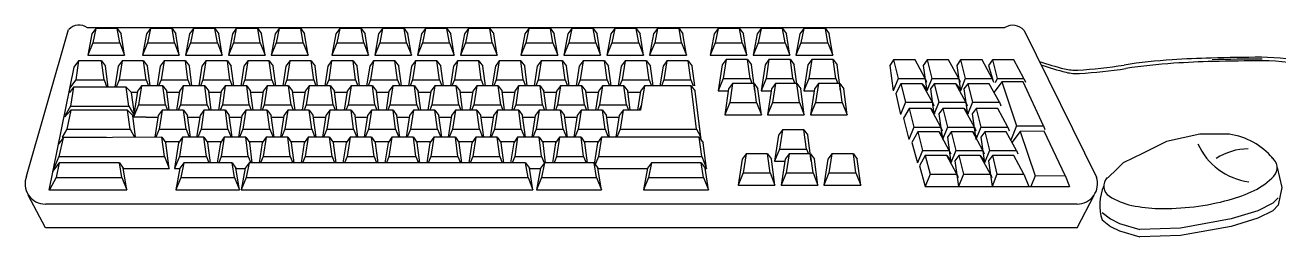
# Model space of a CAD drawing. Header units: millimetres. Extents: x 89450 to 753248, y -530175 to 1209785.
# Drawn here: x 144375 to 145727, y -92433 to -92204 of the extents above; entities that cross this region are included whole.
import ezdxf

# ---------------------------------------------------------------- set-up
doc = ezdxf.new("R2010")
doc.units = ezdxf.units.MM
doc.header["$LTSCALE"] = 150

msp = doc.modelspace()

# ---------------------------------------------------------------- linework, layer by layer
at = {"color": 0}
for p, q in [((144376.7, -92366.9), (144422, -92208.6)), ((144442.3, -92206.7), (145431.8, -92206.7)), ((144447, -92213.4), (144442.7, -92236.3)), ((144451.2, -92207.6), (144447, -92213.4)), ((144451.2, -92207.6), (144448, -92223)), ((144474.4, -92207.6), (144451.2, -92207.6)), ((144474.4, -92207.6), (144478.6, -92213.4)), ((144477.1, -92223), (144474.4, -92207.6)), ((144482.3, -92236.3), (144478.6, -92213.4)), ((144506.1, -92213.4), (144501.8, -92236.3)), ((144510.3, -92207.6), (144506.1, -92213.4)), ((144510.3, -92207.6), (144507.2, -92223)), ((144533.5, -92207.6), (144510.3, -92207.6)), ((144533.5, -92207.6), (144537.7, -92213.4)), ((144536.2, -92223), (144533.5, -92207.6)), ((144541.4, -92236.3), (144537.7, -92213.4)), ((144552.4, -92213.4), (144548, -92236.3)), ((144556.6, -92207.6), (144552.4, -92213.4)), ((144556.6, -92207.6), (144553.4, -92223)), ((144579.7, -92207.6), (144556.6, -92207.6)), ((144579.7, -92207.6), (144584, -92213.4)), ((144582.5, -92223), (144579.7, -92207.6)), ((144587.7, -92236.3), (144584, -92213.4)), ((144598.6, -92213.4), (144594.3, -92236.3)), ((144602.8, -92207.6), (144598.6, -92213.4)), ((144602.8, -92207.6), (144599.7, -92223)), ((144626, -92207.6), (144602.8, -92207.6)), ((144626, -92207.6), (144630.2, -92213.4)), ((144628.7, -92223), (144626, -92207.6)), ((144633.9, -92236.3), (144630.2, -92213.4)), ((144644.9, -92213.4), (144640.6, -92236.3)), ((144649.1, -92207.6), (144644.9, -92213.4)), ((144649.1, -92207.6), (144645.9, -92223)), ((144672.3, -92207.6), (144649.1, -92207.6)), ((144672.3, -92207.6), (144676.5, -92213.4)), ((144675, -92223), (144672.3, -92207.6)), ((144680.2, -92236.3), (144676.5, -92213.4)), ((144710.2, -92213.4), (144705.9, -92236.3)), ((144714.4, -92207.6), (144710.2, -92213.4)), ((144714.4, -92207.6), (144711.2, -92223)), ((144737.6, -92207.6), (144714.4, -92207.6)), ((144737.6, -92207.6), (144741.8, -92213.4)), ((144740.3, -92223), (144737.6, -92207.6)), ((144745.5, -92236.3), (144741.8, -92213.4)), ((144756.4, -92213.4), (144752.1, -92236.3)), ((144760.7, -92207.6), (144756.4, -92213.4)), ((144760.7, -92207.6), (144757.5, -92223)), ((144783.8, -92207.6), (144760.7, -92207.6)), ((144783.8, -92207.6), (144788, -92213.4)), ((144786.5, -92223), (144783.8, -92207.6)), ((144791.7, -92236.3), (144788, -92213.4)), ((144802.7, -92213.4), (144798.4, -92236.3)), ((144806.9, -92207.6), (144802.7, -92213.4)), ((144806.9, -92207.6), (144803.7, -92223)), ((144830.1, -92207.6), (144806.9, -92207.6)), ((144830.1, -92207.6), (144834.3, -92213.4)), ((144832.8, -92223), (144830.1, -92207.6)), ((144838, -92236.3), (144834.3, -92213.4)), ((144848.9, -92213.4), (144844.6, -92236.3)), ((144853.2, -92207.6), (144848.9, -92213.4)), ((144853.2, -92207.6), (144850, -92223)), ((144876.3, -92207.6), (144853.2, -92207.6)), ((144876.3, -92207.6), (144880.6, -92213.4)), ((144879, -92223), (144876.3, -92207.6)), ((144884.3, -92236.3), (144880.6, -92213.4)), ((144914.2, -92213.4), (144909.9, -92236.3)), ((144918.5, -92207.6), (144914.2, -92213.4)), ((144918.5, -92207.6), (144915.3, -92223)), ((144941.6, -92207.6), (144918.5, -92207.6)), ((144941.6, -92207.6), (144945.8, -92213.4)), ((144944.3, -92223), (144941.6, -92207.6)), ((144949.6, -92236.3), (144945.8, -92213.4)), ((144960.5, -92213.4), (144956.2, -92236.3)), ((144964.7, -92207.6), (144960.5, -92213.4)), ((144964.7, -92207.6), (144961.6, -92223)), ((144987.9, -92207.6), (144964.7, -92207.6)), ((144987.9, -92207.6), (144992.1, -92213.4)), ((144990.6, -92223), (144987.9, -92207.6)), ((144995.8, -92236.3), (144992.1, -92213.4)), ((145006.8, -92213.4), (145002.4, -92236.3)), ((145011, -92207.6), (145006.8, -92213.4)), ((145011, -92207.6), (145007.8, -92223)), ((145034.1, -92207.6), (145011, -92207.6)), ((145034.1, -92207.6), (145038.4, -92213.4)), ((145036.9, -92223), (145034.1, -92207.6)), ((145042.1, -92236.3), (145038.4, -92213.4)), ((145053, -92213.4), (145048.7, -92236.3)), ((145057.2, -92207.6), (145053, -92213.4)), ((145057.2, -92207.6), (145054.1, -92223)), ((145080.4, -92207.6), (145057.2, -92207.6)), ((145080.4, -92207.6), (145084.6, -92213.4)), ((145083.1, -92223), (145080.4, -92207.6)), ((145088.3, -92236.3), (145084.6, -92213.4)), ((145118.3, -92213.4), (145114, -92236.3)), ((145122.5, -92207.6), (145118.3, -92213.4)), ((145122.5, -92207.6), (145119.4, -92223)), ((145145.7, -92207.6), (145122.5, -92207.6)), ((145145.7, -92207.6), (145149.9, -92213.4)), ((145148.4, -92223), (145145.7, -92207.6)), ((145153.6, -92236.3), (145149.9, -92213.4)), ((145164.6, -92213.4), (145160.2, -92236.3)), ((145168.8, -92207.6), (145164.6, -92213.4)), ((145168.8, -92207.6), (145165.6, -92223)), ((145192, -92207.6), (145168.8, -92207.6)), ((145192, -92207.6), (145196.2, -92213.4)), ((145194.7, -92223), (145192, -92207.6)), ((145199.9, -92236.3), (145196.2, -92213.4)), ((145210.8, -92213.4), (145206.5, -92236.3)), ((145215.1, -92207.6), (145210.8, -92213.4)), ((145215.1, -92207.6), (145211.9, -92223)), ((145238.2, -92207.6), (145215.1, -92207.6)), ((145238.2, -92207.6), (145242.4, -92213.4)), ((145240.9, -92223), (145238.2, -92207.6)), ((145246.1, -92236.3), (145242.4, -92213.4)), ((145452.5, -92209.9), (145530.5, -92368.2)), ((144448, -92223), (144442.7, -92236.3)), ((144448, -92223), (144477.1, -92223)), ((144477.1, -92223), (144482.3, -92236.3)), ((144507.2, -92223), (144501.8, -92236.3)), ((144507.2, -92223), (144536.2, -92223)), ((144536.2, -92223), (144541.4, -92236.3)), ((144553.4, -92223), (144548, -92236.3)), ((144553.4, -92223), (144582.5, -92223)), ((144582.5, -92223), (144587.7, -92236.3)), ((144599.7, -92223), (144594.3, -92236.3)), ((144599.7, -92223), (144628.7, -92223)), ((144628.7, -92223), (144633.9, -92236.3)), ((144645.9, -92223), (144640.6, -92236.3)), ((144645.9, -92223), (144675, -92223)), ((144675, -92223), (144680.2, -92236.3)), ((144711.2, -92223), (144705.9, -92236.3)), ((144711.2, -92223), (144740.3, -92223)), ((144740.3, -92223), (144745.5, -92236.3)), ((144757.5, -92223), (144752.1, -92236.3)), ((144757.5, -92223), (144786.5, -92223)), ((144786.5, -92223), (144791.7, -92236.3)), ((144803.7, -92223), (144798.4, -92236.3)), ((144803.7, -92223), (144832.8, -92223)), ((144832.8, -92223), (144838, -92236.3)), ((144850, -92223), (144844.6, -92236.3)), ((144850, -92223), (144879, -92223)), ((144879, -92223), (144884.3, -92236.3)), ((144915.3, -92223), (144909.9, -92236.3)), ((144915.3, -92223), (144944.3, -92223)), ((144944.3, -92223), (144949.6, -92236.3)), ((144961.6, -92223), (144956.2, -92236.3)), ((144961.6, -92223), (144990.6, -92223)), ((144990.6, -92223), (144995.8, -92236.3)), ((145007.8, -92223), (145002.4, -92236.3)), ((145007.8, -92223), (145036.9, -92223)), ((145036.9, -92223), (145042.1, -92236.3)), ((145054.1, -92223), (145048.7, -92236.3)), ((145054.1, -92223), (145083.1, -92223)), ((145083.1, -92223), (145088.3, -92236.3)), ((145119.4, -92223), (145114, -92236.3)), ((145119.4, -92223), (145148.4, -92223)), ((145148.4, -92223), (145153.6, -92236.3)), ((145165.6, -92223), (145160.2, -92236.3)), ((145165.6, -92223), (145194.7, -92223)), ((145194.7, -92223), (145199.9, -92236.3)), ((145211.9, -92223), (145206.5, -92236.3)), ((145211.9, -92223), (145240.9, -92223)), ((145240.9, -92223), (145246.1, -92236.3)), ((144432.8, -92242.6), (144427.7, -92249.5)), ((144432.8, -92242.6), (144429.6, -92263.2)), ((144457.6, -92242.6), (144432.8, -92242.6)), ((144442.7, -92236.3), (144482.3, -92236.3)), ((144457.6, -92242.6), (144461.8, -92248.4)), ((144460.3, -92263.2), (144457.6, -92242.6)), ((144479.7, -92242.6), (144475.4, -92248.4)), ((144479.7, -92242.6), (144476.5, -92263.2)), ((144502.8, -92242.6), (144479.7, -92242.6)), ((144501.8, -92236.3), (144541.4, -92236.3)), ((144502.8, -92242.6), (144507, -92248.4)), ((144505.5, -92263.2), (144502.8, -92242.6)), ((144524.9, -92242.6), (144520.6, -92248.4)), ((144524.9, -92242.6), (144521.7, -92263.2)), ((144548, -92242.6), (144524.9, -92242.6)), ((144548, -92236.3), (144587.7, -92236.3)), ((144548, -92242.6), (144552.2, -92248.4)), ((144550.7, -92263.2), (144548, -92242.6)), ((144570.1, -92242.6), (144565.8, -92248.4)), ((144570.1, -92242.6), (144566.9, -92263.2)), ((144593.2, -92242.6), (144570.1, -92242.6)), ((144593.2, -92242.6), (144597.4, -92248.4)), ((144595.9, -92263.2), (144593.2, -92242.6)), ((144594.3, -92236.3), (144633.9, -92236.3)), ((144615.3, -92242.6), (144611, -92248.4)), ((144615.3, -92242.6), (144612.1, -92263.2)), ((144638.4, -92242.6), (144615.3, -92242.6)), ((144638.4, -92242.6), (144642.7, -92248.4)), ((144641.1, -92263.2), (144638.4, -92242.6)), ((144640.6, -92236.3), (144680.2, -92236.3)), ((144660.5, -92242.6), (144656.2, -92248.4)), ((144660.5, -92242.6), (144657.3, -92263.2)), ((144683.6, -92242.6), (144660.5, -92242.6)), ((144683.6, -92242.6), (144687.9, -92248.4)), ((144686.3, -92263.2), (144683.6, -92242.6)), ((144705.7, -92242.6), (144701.4, -92248.4)), ((144705.7, -92242.6), (144702.5, -92263.2)), ((144728.8, -92242.6), (144705.7, -92242.6)), ((144705.9, -92236.3), (144745.5, -92236.3)), ((144728.8, -92242.6), (144733.1, -92248.4)), ((144731.5, -92263.2), (144728.8, -92242.6)), ((144750.9, -92242.6), (144746.7, -92248.4)), ((144750.9, -92242.6), (144747.7, -92263.2)), ((144774, -92242.6), (144750.9, -92242.6)), ((144752.1, -92236.3), (144791.7, -92236.3)), ((144774, -92242.6), (144778.3, -92248.4)), ((144776.7, -92263.2), (144774, -92242.6)), ((144796.1, -92242.6), (144791.9, -92248.4)), ((144796.1, -92242.6), (144792.9, -92263.2)), ((144819.2, -92242.6), (144796.1, -92242.6)), ((144798.4, -92236.3), (144838, -92236.3)), ((144819.2, -92242.6), (144823.5, -92248.4)), ((144821.9, -92263.2), (144819.2, -92242.6)), ((144841.3, -92242.6), (144837.1, -92248.4)), ((144841.3, -92242.6), (144838.1, -92263.2)), ((144864.4, -92242.6), (144841.3, -92242.6)), ((144844.6, -92236.3), (144884.3, -92236.3)), ((144864.4, -92242.6), (144868.7, -92248.4)), ((144867.1, -92263.2), (144864.4, -92242.6)), ((144886.5, -92242.6), (144882.3, -92248.4)), ((144886.5, -92242.6), (144883.3, -92263.2)), ((144909.6, -92242.6), (144886.5, -92242.6)), ((144909.6, -92242.6), (144913.9, -92248.4)), ((144912.4, -92263.2), (144909.6, -92242.6)), ((144909.9, -92236.3), (144949.6, -92236.3)), ((144931.7, -92242.6), (144927.5, -92248.4)), ((144931.7, -92242.6), (144928.5, -92263.2)), ((144954.8, -92242.6), (144931.7, -92242.6)), ((144954.8, -92242.6), (144959.1, -92248.4)), ((144957.6, -92263.2), (144954.8, -92242.6)), ((144956.2, -92236.3), (144995.8, -92236.3)), ((144976.9, -92242.6), (144972.7, -92248.4)), ((144976.9, -92242.6), (144973.7, -92263.2)), ((145000, -92242.6), (144976.9, -92242.6)), ((145000, -92242.6), (145004.3, -92248.4)), ((145002.8, -92263.2), (145000, -92242.6)), ((145002.4, -92236.3), (145042.1, -92236.3)), ((145022.1, -92242.6), (145017.9, -92248.4)), ((145022.1, -92242.6), (145018.9, -92263.2)), ((145045.2, -92242.6), (145022.1, -92242.6)), ((145045.2, -92242.6), (145049.5, -92248.4)), ((145048, -92263.2), (145045.2, -92242.6)), ((145048.7, -92236.3), (145088.3, -92236.3)), ((145067.3, -92242.6), (145063.1, -92248.4)), ((145067.3, -92242.6), (145064.1, -92263.2)), ((145090.4, -92242.6), (145067.3, -92242.6)), ((145090.4, -92242.6), (145094.7, -92248.4)), ((145093.2, -92263.2), (145090.4, -92242.6)), ((145114, -92236.3), (145153.6, -92236.3)), ((145131.1, -92241.2), (145126.9, -92246.9)), ((145131.1, -92241.2), (145127.9, -92261.7)), ((145154.2, -92241.2), (145131.1, -92241.2)), ((145154.2, -92241.2), (145158.5, -92246.9)), ((145157, -92261.7), (145154.2, -92241.2)), ((145160.2, -92236.3), (145199.9, -92236.3)), ((145177.4, -92241.2), (145173.1, -92246.9)), ((145177.4, -92241.2), (145174.2, -92261.7)), ((145200.5, -92241.2), (145177.4, -92241.2)), ((145200.5, -92241.2), (145204.7, -92246.9)), ((145203.2, -92261.7), (145200.5, -92241.2)), ((145206.5, -92236.3), (145246.1, -92236.3)), ((145223.6, -92241.2), (145219.4, -92246.9)), ((145223.6, -92241.2), (145220.4, -92261.7)), ((145246.8, -92241.2), (145223.6, -92241.2)), ((145246.8, -92241.2), (145251, -92246.9)), ((145249.5, -92261.7), (145246.8, -92241.2)), ((145311.8, -92241.6), (145307.6, -92247.4)), ((145335, -92241.6), (145311.8, -92241.6)), ((145311.8, -92241.6), (145316.9, -92261.7)), ((145345.9, -92261.7), (145335, -92241.6)), ((145348, -92241.6), (145343.8, -92247.4)), ((145371.1, -92241.6), (145348, -92241.6)), ((145348, -92241.6), (145353, -92261.7)), ((145382.1, -92261.7), (145371.1, -92241.6)), ((145384.1, -92241.6), (145379.9, -92247.4)), ((145407.3, -92241.6), (145384.1, -92241.6)), ((145384.1, -92241.6), (145389.1, -92261.7)), ((145418.2, -92261.7), (145407.3, -92241.6)), ((145418.3, -92241.6), (145414.1, -92247.4)), ((145441.5, -92241.6), (145418.3, -92241.6)), ((145418.3, -92241.6), (145423.4, -92261.7)), ((145452.4, -92261.7), (145441.5, -92241.6)), ((144427.7, -92249.5), (144400.7, -92382.1)), ((144464.8, -92270.8), (144461.8, -92248.4)), ((144475.4, -92248.4), (144472, -92270.8)), ((144509.8, -92269.5), (144507, -92248.4)), ((144520.6, -92248.4), (144517.4, -92269.5)), ((144555, -92269.5), (144552.2, -92248.4)), ((144565.8, -92248.4), (144562.6, -92269.5)), ((144600.2, -92269.5), (144597.4, -92248.4)), ((144611, -92248.4), (144607.8, -92269.5)), ((144645.4, -92269.5), (144642.7, -92248.4)), ((144656.2, -92248.4), (144653, -92269.5)), ((144690.6, -92269.5), (144687.9, -92248.4)), ((144701.4, -92248.4), (144698.2, -92269.5)), ((144735.8, -92269.5), (144733.1, -92248.4)), ((144746.7, -92248.4), (144743.4, -92269.5)), ((144781, -92269.5), (144778.3, -92248.4)), ((144791.9, -92248.4), (144788.6, -92269.5)), ((144826.3, -92269.5), (144823.5, -92248.4)), ((144837.1, -92248.4), (144833.8, -92269.5)), ((144871.5, -92269.5), (144868.7, -92248.4)), ((144882.3, -92248.4), (144879, -92269.5)), ((144916.7, -92269.5), (144913.9, -92248.4)), ((144927.5, -92248.4), (144924.2, -92269.5)), ((144961.9, -92269.5), (144959.1, -92248.4)), ((144972.7, -92248.4), (144969.4, -92269.5)), ((145007.1, -92269.5), (145004.3, -92248.4)), ((145017.9, -92248.4), (145014.6, -92269.5)), ((145052.3, -92269.5), (145049.5, -92248.4)), ((145063.1, -92248.4), (145059.8, -92269.5)), ((145097.5, -92269.5), (145094.7, -92248.4)), ((145126.9, -92246.9), (145122.5, -92275)), ((145162.2, -92275), (145158.5, -92246.9)), ((145173.1, -92246.9), (145168.8, -92275)), ((145208.4, -92275), (145204.7, -92246.9)), ((145219.4, -92246.9), (145215.1, -92275)), ((145254.7, -92275), (145251, -92246.9)), ((145307.6, -92247.4), (145311.5, -92275)), ((145343.8, -92247.4), (145347.6, -92275)), ((145379.9, -92247.4), (145383.8, -92275)), ((145414.1, -92247.4), (145419.4, -92265.5)), ((144427.3, -92270.8), (144423, -92276.6)), ((144429.6, -92263.2), (144423.1, -92272.2)), ((144427.3, -92270.8), (144424.1, -92291.4)), ((144484.1, -92270.8), (144427.3, -92270.8)), ((144429.6, -92263.2), (144460.3, -92263.2)), ((144460.3, -92263.2), (144463.3, -92270.8)), ((144476.5, -92263.2), (144473.4, -92270.8)), ((144476.5, -92263.2), (144505.5, -92263.2)), ((144484.1, -92270.8), (144489.8, -92276.6)), ((144486.9, -92291.4), (144484.1, -92270.8)), ((144500.5, -92269.5), (144496.3, -92275.3)), ((144500.5, -92269.5), (144497.4, -92290.1)), ((144523.7, -92269.5), (144500.5, -92269.5)), ((144505.5, -92263.2), (144508, -92269.5)), ((144521.7, -92263.2), (144519.1, -92269.5)), ((144521.7, -92263.2), (144550.7, -92263.2)), ((144523.7, -92269.5), (144527.9, -92275.3)), ((144526.4, -92290.1), (144523.7, -92269.5)), ((144545.7, -92269.5), (144541.5, -92275.3)), ((144545.7, -92269.5), (144542.6, -92290.1)), ((144568.9, -92269.5), (144545.7, -92269.5)), ((144550.7, -92263.2), (144553.2, -92269.5)), ((144566.9, -92263.2), (144564.3, -92269.5)), ((144566.9, -92263.2), (144595.9, -92263.2)), ((144568.9, -92269.5), (144573.1, -92275.3)), ((144568.9, -92269.5), (144573.1, -92275.3)), ((144571.6, -92290.1), (144568.9, -92269.5)), ((144591, -92269.5), (144586.7, -92275.3)), ((144591, -92269.5), (144587.8, -92290.1)), ((144614.1, -92269.5), (144591, -92269.5)), ((144595.9, -92263.2), (144598.4, -92269.5)), ((144612.1, -92263.2), (144609.5, -92269.5)), ((144612.1, -92263.2), (144641.1, -92263.2)), ((144614.1, -92269.5), (144618.3, -92275.3)), ((144614.1, -92269.5), (144618.3, -92275.3)), ((144616.8, -92290.1), (144614.1, -92269.5)), ((144636.2, -92269.5), (144631.9, -92275.3)), ((144636.2, -92269.5), (144633, -92290.1)), ((144659.3, -92269.5), (144636.2, -92269.5)), ((144641.1, -92263.2), (144643.6, -92269.5)), ((144657.3, -92263.2), (144654.7, -92269.5)), ((144657.3, -92263.2), (144686.3, -92263.2)), ((144659.3, -92269.5), (144663.5, -92275.3)), ((144659.3, -92269.5), (144663.5, -92275.3)), ((144662, -92290.1), (144659.3, -92269.5)), ((144681.4, -92269.5), (144677.1, -92275.3)), ((144681.4, -92269.5), (144678.2, -92290.1)), ((144704.5, -92269.5), (144681.4, -92269.5)), ((144686.3, -92263.2), (144688.8, -92269.5)), ((144702.5, -92263.2), (144699.9, -92269.5)), ((144702.5, -92263.2), (144731.5, -92263.2)), ((144704.5, -92269.5), (144708.7, -92275.3)), ((144704.5, -92269.5), (144708.7, -92275.3)), ((144707.2, -92290.1), (144704.5, -92269.5)), ((144726.6, -92269.5), (144722.3, -92275.3)), ((144726.6, -92269.5), (144723.4, -92290.1)), ((144749.7, -92269.5), (144726.6, -92269.5)), ((144731.5, -92263.2), (144734, -92269.5)), ((144747.7, -92263.2), (144745.1, -92269.5)), ((144747.7, -92263.2), (144776.7, -92263.2)), ((144749.7, -92269.5), (144753.9, -92275.3)), ((144749.7, -92269.5), (144753.9, -92275.3)), ((144752.4, -92290.1), (144749.7, -92269.5)), ((144771.8, -92269.5), (144767.5, -92275.3)), ((144771.8, -92269.5), (144768.6, -92290.1)), ((144794.9, -92269.5), (144771.8, -92269.5)), ((144776.7, -92263.2), (144779.2, -92269.5)), ((144792.9, -92263.2), (144790.3, -92269.5)), ((144792.9, -92263.2), (144821.9, -92263.2)), ((144794.9, -92269.5), (144799.1, -92275.3)), ((144794.9, -92269.5), (144799.1, -92275.3)), ((144797.6, -92290.1), (144794.9, -92269.5)), ((144817, -92269.5), (144812.7, -92275.3)), ((144817, -92269.5), (144813.8, -92290.1)), ((144840.1, -92269.5), (144817, -92269.5)), ((144821.9, -92263.2), (144824.4, -92269.5)), ((144838.1, -92263.2), (144835.5, -92269.5)), ((144838.1, -92263.2), (144867.1, -92263.2)), ((144840.1, -92269.5), (144844.3, -92275.3)), ((144840.1, -92269.5), (144844.3, -92275.3)), ((144842.8, -92290.1), (144840.1, -92269.5)), ((144862.2, -92269.5), (144857.9, -92275.3)), ((144862.2, -92269.5), (144859, -92290.1)), ((144885.3, -92269.5), (144862.2, -92269.5)), ((144867.1, -92263.2), (144869.6, -92269.5)), ((144883.3, -92263.2), (144880.7, -92269.5)), ((144883.3, -92263.2), (144912.4, -92263.2)), ((144885.3, -92269.5), (144889.5, -92275.3)), ((144885.3, -92269.5), (144889.5, -92275.3)), ((144888, -92290.1), (144885.3, -92269.5)), ((144907.4, -92269.5), (144903.1, -92275.3)), ((144907.4, -92269.5), (144904.2, -92290.1)), ((144930.5, -92269.5), (144907.4, -92269.5)), ((144912.4, -92263.2), (144914.9, -92269.5)), ((144928.5, -92263.2), (144925.9, -92269.5)), ((144928.5, -92263.2), (144957.6, -92263.2)), ((144930.5, -92269.5), (144934.7, -92275.3)), ((144930.5, -92269.5), (144934.7, -92275.3)), ((144933.2, -92290.1), (144930.5, -92269.5)), ((144952.6, -92269.5), (144948.3, -92275.3)), ((144952.6, -92269.5), (144949.4, -92290.1)), ((144975.7, -92269.5), (144952.6, -92269.5)), ((144957.6, -92263.2), (144960.1, -92269.5)), ((144973.7, -92263.2), (144971.1, -92269.5)), ((144973.7, -92263.2), (145002.8, -92263.2)), ((144975.7, -92269.5), (144979.9, -92275.3)), ((144975.7, -92269.5), (144979.9, -92275.3)), ((144978.4, -92290.1), (144975.7, -92269.5)), ((144997.8, -92269.5), (144993.5, -92275.3)), ((144997.8, -92269.5), (144994.6, -92290.1)), ((145020.9, -92269.5), (144997.8, -92269.5)), ((145002.8, -92263.2), (145005.3, -92269.5)), ((145018.9, -92263.2), (145016.3, -92269.5)), ((145018.9, -92263.2), (145048, -92263.2)), ((145020.9, -92269.5), (145025.1, -92275.3)), ((145020.9, -92269.5), (145025.1, -92275.3)), ((145023.6, -92290.1), (145020.9, -92269.5)), ((145043, -92269.5), (145038.7, -92275.3)), ((145043, -92269.5), (145038.9, -92295.7)), ((145093.5, -92269.5), (145043, -92269.5)), ((145048, -92263.2), (145050.5, -92269.5)), ((145064.1, -92263.2), (145061.5, -92269.5)), ((145064.1, -92263.2), (145093.2, -92263.2)), ((145093.2, -92263.2), (145095.7, -92269.5)), ((145093.5, -92269.5), (145097.7, -92275.3)), ((145093.5, -92269.5), (145097.7, -92275.3)), ((145099.3, -92316.2), (145093.5, -92269.5)), ((145127.9, -92261.7), (145122.5, -92275)), ((145127.9, -92261.7), (145157, -92261.7)), ((145133.9, -92272.7), (145129.6, -92300.8)), ((145138.1, -92267), (145133.9, -92272.7)), ((145138.1, -92267), (145135, -92287.5)), ((145161.3, -92267), (145138.1, -92267)), ((145157, -92261.7), (145159, -92267)), ((145161.3, -92267), (145165.5, -92272.7)), ((145164, -92287.5), (145161.3, -92267)), ((145169.2, -92300.8), (145165.5, -92272.7)), ((145174.2, -92261.7), (145168.8, -92275)), ((145174.2, -92261.7), (145203.2, -92261.7)), ((145180.2, -92272.7), (145175.9, -92300.8)), ((145184.4, -92267), (145180.2, -92272.7)), ((145184.4, -92267), (145181.2, -92287.5)), ((145207.6, -92267), (145184.4, -92267)), ((145203.2, -92261.7), (145205.3, -92267)), ((145207.6, -92267), (145211.8, -92272.7)), ((145210.3, -92287.5), (145207.6, -92267)), ((145215.5, -92300.8), (145211.8, -92272.7)), ((145220.4, -92261.7), (145215.1, -92275)), ((145220.4, -92261.7), (145249.5, -92261.7)), ((145226.4, -92272.7), (145222.1, -92300.8)), ((145230.7, -92267), (145226.4, -92272.7)), ((145230.7, -92267), (145227.5, -92287.5)), ((145253.8, -92267), (145230.7, -92267)), ((145249.5, -92261.7), (145251.5, -92267)), ((145253.8, -92267), (145258, -92272.7)), ((145256.5, -92287.5), (145253.8, -92267)), ((145261.7, -92300.8), (145258, -92272.7)), ((145316.9, -92261.7), (145311.5, -92275)), ((145319.6, -92267.2), (145314.3, -92277.8)), ((145316.9, -92261.7), (145345.9, -92261.7)), ((145342.7, -92267.2), (145319.6, -92267.2)), ((145319.6, -92267.2), (145324.6, -92287.2)), ((145342.7, -92267.2), (145346.9, -92272.9)), ((145353.6, -92287.2), (145342.7, -92267.2)), ((145345.9, -92261.7), (145347.4, -92265.5)), ((145353, -92261.7), (145347.6, -92275)), ((145355.7, -92267.2), (145351.5, -92272.9)), ((145351.5, -92272.9), (145355.3, -92300.5)), ((145353, -92261.7), (145382.1, -92261.7)), ((145378.9, -92267.2), (145355.7, -92267.2)), ((145355.7, -92267.2), (145360.7, -92287.2)), ((145378.9, -92267.2), (145383.1, -92272.9)), ((145389.8, -92287.2), (145378.9, -92267.2)), ((145382.1, -92261.7), (145383.5, -92265.5)), ((145389.1, -92261.7), (145383.8, -92275)), ((145391.8, -92267.2), (145387.6, -92272.9)), ((145387.6, -92272.9), (145391.5, -92300.5)), ((145389.1, -92261.7), (145418.2, -92261.7)), ((145415, -92267.2), (145391.8, -92267.2)), ((145391.8, -92267.2), (145396.8, -92287.2)), ((145425.9, -92287.2), (145415, -92267.2)), ((145418.2, -92261.7), (145419.7, -92265.5)), ((145428.4, -92265.1), (145420.1, -92276.5)), ((145423.4, -92261.7), (145421.5, -92266.4)), ((145423.4, -92261.7), (145452.4, -92261.7)), ((145451.6, -92265.1), (145428.4, -92265.1)), ((145428.4, -92265.1), (145444.5, -92312.8)), ((145473.6, -92312.8), (145451.6, -92265.1)), ((145452.4, -92261.7), (145453.9, -92265.5)), ((144422.2, -92276.4), (144423.1, -92276.4)), ((144489.7, -92276.4), (144496.1, -92276.4)), ((144493, -92300.2), (144489.8, -92276.6)), ((144496.3, -92275.3), (144492, -92303.3)), ((144530.6, -92295.7), (144527.9, -92275.3)), ((144528.1, -92276.4), (144541.3, -92276.4)), ((144541.5, -92275.3), (144538.4, -92295.7)), ((144575.8, -92295.7), (144573.1, -92275.3)), ((144575.8, -92295.7), (144573.1, -92275.3)), ((144573.3, -92276.4), (144586.5, -92276.4)), ((144586.7, -92275.3), (144583.6, -92295.7)), ((144621, -92295.7), (144618.3, -92275.3)), ((144621, -92295.7), (144618.3, -92275.3)), ((144618.5, -92276.4), (144631.8, -92276.4)), ((144631.9, -92275.3), (144628.8, -92295.7)), ((144666.2, -92295.7), (144663.5, -92275.3)), ((144666.2, -92295.7), (144663.5, -92275.3)), ((144663.7, -92276.4), (144677, -92276.4)), ((144677.1, -92275.3), (144674, -92295.7)), ((144711.4, -92295.7), (144708.7, -92275.3)), ((144711.4, -92295.7), (144708.7, -92275.3)), ((144708.9, -92276.4), (144722.2, -92276.4)), ((144722.3, -92275.3), (144719.2, -92295.7)), ((144756.6, -92295.7), (144753.9, -92275.3)), ((144756.6, -92295.7), (144753.9, -92275.3)), ((144754.1, -92276.4), (144767.4, -92276.4)), ((144767.5, -92275.3), (144764.4, -92295.7)), ((144801.8, -92295.7), (144799.1, -92275.3)), ((144801.8, -92295.7), (144799.1, -92275.3)), ((144799.3, -92276.4), (144812.6, -92276.4)), ((144812.7, -92275.3), (144809.6, -92295.7)), ((144847, -92295.7), (144844.3, -92275.3)), ((144847, -92295.7), (144844.3, -92275.3)), ((144844.5, -92276.4), (144857.8, -92276.4)), ((144857.9, -92275.3), (144854.8, -92295.7)), ((144892.2, -92295.7), (144889.5, -92275.3)), ((144892.2, -92295.7), (144889.5, -92275.3)), ((144889.7, -92276.4), (144903, -92276.4)), ((144903.1, -92275.3), (144900, -92295.7)), ((144937.4, -92295.7), (144934.7, -92275.3)), ((144937.4, -92295.7), (144934.7, -92275.3)), ((144934.9, -92276.4), (144948.2, -92276.4)), ((144948.3, -92275.3), (144945.2, -92295.7)), ((144982.6, -92295.7), (144979.9, -92275.3)), ((144982.6, -92295.7), (144979.9, -92275.3)), ((144980.1, -92276.4), (144993.4, -92276.4)), ((144993.5, -92275.3), (144990.4, -92295.7)), ((145027.8, -92295.7), (145025.1, -92275.3)), ((145027.8, -92295.7), (145025.1, -92275.3)), ((145025.3, -92276.4), (145038.6, -92276.4)), ((145038.7, -92275.3), (145035.6, -92295.7)), ((145104.3, -92328.1), (145097.7, -92275.3)), ((145103.9, -92325.1), (145097.7, -92275.3)), ((145122.5, -92275), (145133.6, -92275)), ((145168.8, -92275), (145179.8, -92275)), ((145215.1, -92275), (145226.1, -92275)), ((145314.3, -92277.8), (145319.2, -92300.5)), ((144424.2, -92295.7), (144417.9, -92302.8)), ((144424.1, -92291.4), (144418.4, -92301.6)), ((144424.2, -92295.7), (144420.1, -92316.2)), ((144424.1, -92291.4), (144486.9, -92291.4)), ((144485.5, -92295.7), (144424.2, -92295.7)), ((144485.5, -92295.7), (144491.2, -92301.4)), ((144488.2, -92316.2), (144485.5, -92295.7)), ((144486.9, -92291.4), (144491.8, -92300.2)), ((144497.4, -92290.1), (144492, -92303.3)), ((144497.4, -92290.1), (144526.4, -92290.1)), ((144522.8, -92295.7), (144518.5, -92301.4)), ((144522.8, -92295.7), (144519.6, -92316.2)), ((144545.9, -92295.7), (144522.8, -92295.7)), ((144526.4, -92290.1), (144528.6, -92295.7)), ((144542.6, -92290.1), (144540.3, -92295.7)), ((144542.6, -92290.1), (144571.6, -92290.1)), ((144545.9, -92295.7), (144550.1, -92301.4)), ((144548.6, -92316.2), (144545.9, -92295.7)), ((144568, -92295.7), (144563.7, -92301.4)), ((144568, -92295.7), (144564.8, -92316.2)), ((144591.1, -92295.7), (144568, -92295.7)), ((144571.6, -92290.1), (144573.8, -92295.7)), ((144571.6, -92290.1), (144573.8, -92295.7)), ((144587.8, -92290.1), (144585.5, -92295.7)), ((144587.8, -92290.1), (144616.8, -92290.1)), ((144591.1, -92295.7), (144595.3, -92301.4)), ((144593.8, -92316.2), (144591.1, -92295.7)), ((144613.2, -92295.7), (144608.9, -92301.4)), ((144613.2, -92295.7), (144610, -92316.2)), ((144636.3, -92295.7), (144613.2, -92295.7)), ((144616.8, -92290.1), (144619, -92295.7)), ((144616.8, -92290.1), (144619, -92295.7)), ((144633, -92290.1), (144630.7, -92295.7)), ((144633, -92290.1), (144662, -92290.1)), ((144636.3, -92295.7), (144640.5, -92301.4)), ((144639, -92316.2), (144636.3, -92295.7)), ((144658.4, -92295.7), (144654.1, -92301.4)), ((144658.4, -92295.7), (144655.2, -92316.2)), ((144681.5, -92295.7), (144658.4, -92295.7)), ((144662, -92290.1), (144664.2, -92295.7)), ((144662, -92290.1), (144664.2, -92295.7)), ((144678.2, -92290.1), (144675.9, -92295.7)), ((144678.2, -92290.1), (144707.2, -92290.1)), ((144681.5, -92295.7), (144685.7, -92301.4)), ((144684.2, -92316.2), (144681.5, -92295.7)), ((144703.6, -92295.7), (144699.3, -92301.4)), ((144703.6, -92295.7), (144700.4, -92316.2)), ((144726.7, -92295.7), (144703.6, -92295.7)), ((144707.2, -92290.1), (144709.4, -92295.7)), ((144707.2, -92290.1), (144709.4, -92295.7)), ((144723.4, -92290.1), (144721.1, -92295.7)), ((144723.4, -92290.1), (144752.4, -92290.1)), ((144726.7, -92295.7), (144730.9, -92301.4)), ((144729.4, -92316.2), (144726.7, -92295.7)), ((144748.8, -92295.7), (144744.5, -92301.4)), ((144748.8, -92295.7), (144745.6, -92316.2)), ((144771.9, -92295.7), (144748.8, -92295.7)), ((144752.4, -92290.1), (144754.6, -92295.7)), ((144752.4, -92290.1), (144754.6, -92295.7)), ((144768.6, -92290.1), (144766.3, -92295.7)), ((144768.6, -92290.1), (144797.6, -92290.1)), ((144771.9, -92295.7), (144776.1, -92301.4)), ((144774.6, -92316.2), (144771.9, -92295.7)), ((144794, -92295.7), (144789.7, -92301.4)), ((144794, -92295.7), (144790.8, -92316.2)), ((144817.1, -92295.7), (144794, -92295.7)), ((144797.6, -92290.1), (144799.8, -92295.7)), ((144797.6, -92290.1), (144799.8, -92295.7)), ((144813.8, -92290.1), (144811.5, -92295.7)), ((144813.8, -92290.1), (144842.8, -92290.1)), ((144817.1, -92295.7), (144821.3, -92301.4)), ((144819.8, -92316.2), (144817.1, -92295.7)), ((144839.2, -92295.7), (144834.9, -92301.4)), ((144839.2, -92295.7), (144836, -92316.2)), ((144862.3, -92295.7), (144839.2, -92295.7)), ((144842.8, -92290.1), (144845, -92295.7)), ((144842.8, -92290.1), (144845, -92295.7)), ((144859, -92290.1), (144856.7, -92295.7)), ((144859, -92290.1), (144888, -92290.1)), ((144862.3, -92295.7), (144866.5, -92301.4)), ((144865, -92316.2), (144862.3, -92295.7)), ((144884.4, -92295.7), (144880.1, -92301.4)), ((144884.4, -92295.7), (144881.2, -92316.2)), ((144907.5, -92295.7), (144884.4, -92295.7)), ((144888, -92290.1), (144890.2, -92295.7)), ((144888, -92290.1), (144890.2, -92295.7)), ((144904.2, -92290.1), (144901.9, -92295.7)), ((144904.2, -92290.1), (144933.2, -92290.1)), ((144907.5, -92295.7), (144911.7, -92301.4)), ((144910.2, -92316.2), (144907.5, -92295.7)), ((144929.6, -92295.7), (144925.3, -92301.4)), ((144929.6, -92295.7), (144926.4, -92316.2)), ((144952.7, -92295.7), (144929.6, -92295.7)), ((144933.2, -92290.1), (144935.4, -92295.7)), ((144933.2, -92290.1), (144935.4, -92295.7)), ((144949.4, -92290.1), (144947.1, -92295.7)), ((144949.4, -92290.1), (144978.4, -92290.1)), ((144952.7, -92295.7), (144957, -92301.4)), ((144955.4, -92316.2), (144952.7, -92295.7)), ((144974.8, -92295.7), (144970.5, -92301.4)), ((144974.8, -92295.7), (144971.6, -92316.2)), ((144997.9, -92295.7), (144974.8, -92295.7)), ((144978.4, -92290.1), (144980.6, -92295.7)), ((144978.4, -92290.1), (144980.6, -92295.7)), ((144994.6, -92290.1), (144992.3, -92295.7)), ((144994.6, -92290.1), (145023.6, -92290.1)), ((144997.9, -92295.7), (145002.2, -92301.4)), ((145000.6, -92316.2), (144997.9, -92295.7)), ((145020, -92295.7), (145015.7, -92301.4)), ((145020, -92295.7), (145016.8, -92316.2)), ((145038.9, -92295.7), (145020, -92295.7)), ((145023.6, -92290.1), (145025.8, -92295.7)), ((145023.6, -92290.1), (145025.8, -92295.7)), ((145039.8, -92290.1), (145037.5, -92295.7)), ((145135, -92287.5), (145129.6, -92300.8)), ((145135, -92287.5), (145164, -92287.5)), ((145164, -92287.5), (145169.2, -92300.8)), ((145181.2, -92287.5), (145175.9, -92300.8)), ((145181.2, -92287.5), (145210.3, -92287.5)), ((145210.3, -92287.5), (145215.5, -92300.8)), ((145227.5, -92287.5), (145222.1, -92300.8)), ((145227.5, -92287.5), (145256.5, -92287.5)), ((145256.5, -92287.5), (145261.7, -92300.8)), ((145324.6, -92287.2), (145319.2, -92300.5)), ((145328.7, -92294.1), (145322.4, -92304.3)), ((145324.6, -92287.2), (145353.6, -92287.2)), ((145351.9, -92294.1), (145328.7, -92294.1)), ((145328.7, -92294.1), (145333.7, -92314.2)), ((145351.9, -92294.1), (145356.1, -92299.9)), ((145362.8, -92314.2), (145351.9, -92294.1)), ((145353.6, -92287.2), (145355.1, -92291)), ((145360.7, -92287.2), (145355.3, -92300.5)), ((145364.8, -92294.1), (145360.6, -92299.9)), ((145360.6, -92299.9), (145364.5, -92327.5)), ((145360.7, -92287.2), (145389.8, -92287.2)), ((145388, -92294.1), (145364.8, -92294.1)), ((145364.8, -92294.1), (145369.9, -92314.2)), ((145388, -92294.1), (145392.2, -92299.9)), ((145398.9, -92314.2), (145388, -92294.1)), ((145389.8, -92287.2), (145391.2, -92291)), ((145396.8, -92287.2), (145391.5, -92300.5)), ((145401, -92294.1), (145396.7, -92299.9)), ((145396.7, -92299.9), (145400.6, -92327.5)), ((145396.8, -92287.2), (145425.9, -92287.2)), ((145424.1, -92294.1), (145401, -92294.1)), ((145401, -92294.1), (145406, -92314.2)), ((145435, -92314.2), (145424.1, -92294.1)), ((145425.9, -92287.2), (145427.4, -92291)), ((144494.3, -92325.1), (144491.2, -92301.4)), ((144505.8, -92303.3), (144491.4, -92303.3)), ((144505.8, -92303.3), (144518.2, -92303.3)), ((144518.5, -92301.4), (144514.9, -92325.1)), ((144553.3, -92325.1), (144550.1, -92301.4)), ((144550.4, -92303.3), (144563.4, -92303.3)), ((144563.7, -92301.4), (144560.1, -92325.1)), ((144598.5, -92325.1), (144595.3, -92301.4)), ((144595.6, -92303.3), (144608.6, -92303.3)), ((144608.9, -92301.4), (144605.3, -92325.1)), ((144643.7, -92325.1), (144640.5, -92301.4)), ((144640.8, -92303.3), (144653.8, -92303.3)), ((144654.1, -92301.4), (144650.5, -92325.1)), ((144688.9, -92325.1), (144685.7, -92301.4)), ((144686, -92303.3), (144699, -92303.3)), ((144699.3, -92301.4), (144695.7, -92325.1)), ((144734.1, -92325.1), (144730.9, -92301.4)), ((144731.2, -92303.3), (144744.2, -92303.3)), ((144744.5, -92301.4), (144740.9, -92325.1)), ((144779.3, -92325.1), (144776.1, -92301.4)), ((144776.4, -92303.3), (144789.4, -92303.3)), ((144789.7, -92301.4), (144786.1, -92325.1)), ((144824.5, -92325.1), (144821.3, -92301.4)), ((144821.6, -92303.3), (144834.6, -92303.3)), ((144834.9, -92301.4), (144831.3, -92325.1)), ((144869.7, -92325.1), (144866.5, -92301.4)), ((144866.8, -92303.3), (144879.8, -92303.3)), ((144880.1, -92301.4), (144876.5, -92325.1)), ((144914.9, -92325.1), (144911.7, -92301.4)), ((144912, -92303.3), (144925, -92303.3)), ((144925.3, -92301.4), (144921.7, -92325.1)), ((144960.1, -92325.1), (144957, -92301.4)), ((144957.2, -92303.3), (144970.3, -92303.3)), ((144970.5, -92301.4), (144966.9, -92325.1)), ((145005.3, -92325.1), (145002.2, -92301.4)), ((145002.4, -92303.3), (145015.5, -92303.3)), ((145015.7, -92301.4), (145012.1, -92325.1)), ((145129.6, -92300.8), (145169.2, -92300.8)), ((145175.9, -92300.8), (145215.5, -92300.8)), ((145222.1, -92300.8), (145261.7, -92300.8)), ((145322.4, -92304.3), (145328.3, -92327.5)), ((145444.5, -92312.8), (145438.2, -92328.3)), ((145444.5, -92312.8), (145473.6, -92312.8)), ((145473.6, -92312.8), (145475.1, -92316.6)), ((144416, -92325.8), (144410.7, -92332.7)), ((144416, -92325.8), (144411.5, -92345.7)), ((144420.1, -92316.2), (144415.1, -92325.1)), ((144415.1, -92325.1), (144462.8, -92325.1)), ((144522.6, -92325.1), (144416, -92325.8)), ((144420.1, -92316.2), (144488.2, -92316.2)), ((144488.2, -92316.2), (144493.1, -92325.1)), ((144519.6, -92316.2), (144516, -92325.1)), ((144519.6, -92316.2), (144548.6, -92316.2)), ((144522.6, -92325.1), (144526.9, -92330.9)), ((144525.4, -92345.7), (144522.6, -92325.1)), ((144544.7, -92325.1), (144540.5, -92330.9)), ((144544.7, -92325.1), (144541.5, -92345.7)), ((144567.8, -92325.1), (144544.7, -92325.1)), ((144548.6, -92316.2), (144552.1, -92325.1)), ((144564.8, -92316.2), (144561.2, -92325.1)), ((144564.8, -92316.2), (144593.8, -92316.2)), ((144567.8, -92325.1), (144572.1, -92330.9)), ((144567.8, -92325.1), (144572.1, -92330.9)), ((144570.6, -92345.7), (144567.8, -92325.1)), ((144589.9, -92325.1), (144585.7, -92330.9)), ((144589.9, -92325.1), (144586.7, -92345.7)), ((144613, -92325.1), (144589.9, -92325.1)), ((144593.8, -92316.2), (144597.3, -92325.1)), ((144610, -92316.2), (144606.4, -92325.1)), ((144610, -92316.2), (144639, -92316.2)), ((144613, -92325.1), (144617.3, -92330.9)), ((144613, -92325.1), (144617.3, -92330.9)), ((144615.8, -92345.7), (144613, -92325.1)), ((144635.1, -92325.1), (144630.9, -92330.9)), ((144635.1, -92325.1), (144631.9, -92345.7)), ((144658.3, -92325.1), (144635.1, -92325.1)), ((144639, -92316.2), (144642.5, -92325.1)), ((144655.2, -92316.2), (144651.6, -92325.1)), ((144655.2, -92316.2), (144684.2, -92316.2)), ((144658.3, -92325.1), (144662.5, -92330.9)), ((144658.3, -92325.1), (144662.5, -92330.9)), ((144661, -92345.7), (144658.3, -92325.1)), ((144680.3, -92325.1), (144676.1, -92330.9)), ((144680.3, -92325.1), (144677.1, -92345.7)), ((144703.5, -92325.1), (144680.3, -92325.1)), ((144684.2, -92316.2), (144687.7, -92325.1)), ((144700.4, -92316.2), (144696.8, -92325.1)), ((144700.4, -92316.2), (144729.4, -92316.2)), ((144703.5, -92325.1), (144707.7, -92330.9)), ((144703.5, -92325.1), (144707.7, -92330.9)), ((144706.2, -92345.7), (144703.5, -92325.1)), ((144725.5, -92325.1), (144721.3, -92330.9)), ((144725.5, -92325.1), (144722.3, -92345.7)), ((144748.7, -92325.1), (144725.5, -92325.1)), ((144729.4, -92316.2), (144732.9, -92325.1)), ((144745.6, -92316.2), (144742, -92325.1)), ((144745.6, -92316.2), (144774.6, -92316.2)), ((144748.7, -92325.1), (144752.9, -92330.9)), ((144748.7, -92325.1), (144752.9, -92330.9)), ((144751.4, -92345.7), (144748.7, -92325.1)), ((144770.7, -92325.1), (144766.5, -92330.9)), ((144770.7, -92325.1), (144767.5, -92345.7)), ((144793.9, -92325.1), (144770.7, -92325.1)), ((144774.6, -92316.2), (144778.1, -92325.1)), ((144790.8, -92316.2), (144787.2, -92325.1)), ((144790.8, -92316.2), (144819.8, -92316.2)), ((144793.9, -92325.1), (144798.1, -92330.9)), ((144793.9, -92325.1), (144798.1, -92330.9)), ((144796.6, -92345.7), (144793.9, -92325.1)), ((144815.9, -92325.1), (144811.7, -92330.9)), ((144815.9, -92325.1), (144812.7, -92345.7)), ((144839.1, -92325.1), (144815.9, -92325.1)), ((144819.8, -92316.2), (144823.3, -92325.1)), ((144836, -92316.2), (144832.4, -92325.1)), ((144836, -92316.2), (144865, -92316.2)), ((144839.1, -92325.1), (144843.3, -92330.9)), ((144839.1, -92325.1), (144843.3, -92330.9)), ((144841.8, -92345.7), (144839.1, -92325.1)), ((144861.1, -92325.1), (144856.9, -92330.9)), ((144861.1, -92325.1), (144857.9, -92345.7)), ((144884.3, -92325.1), (144861.1, -92325.1)), ((144865, -92316.2), (144868.5, -92325.1)), ((144881.2, -92316.2), (144877.6, -92325.1)), ((144881.2, -92316.2), (144910.2, -92316.2)), ((144884.3, -92325.1), (144888.5, -92330.9)), ((144884.3, -92325.1), (144888.5, -92330.9)), ((144887, -92345.7), (144884.3, -92325.1)), ((144906.3, -92325.1), (144902.1, -92330.9)), ((144906.3, -92325.1), (144903.1, -92345.7)), ((144929.5, -92325.1), (144906.3, -92325.1)), ((144910.2, -92316.2), (144913.7, -92325.1)), ((144926.4, -92316.2), (144922.8, -92325.1)), ((144926.4, -92316.2), (144955.4, -92316.2)), ((144929.5, -92325.1), (144933.7, -92330.9)), ((144929.5, -92325.1), (144933.7, -92330.9)), ((144932.2, -92345.7), (144929.5, -92325.1)), ((144951.5, -92325.1), (144947.3, -92330.9)), ((144951.5, -92325.1), (144948.3, -92345.7)), ((144974.7, -92325.1), (144951.5, -92325.1)), ((144955.4, -92316.2), (144958.9, -92325.1)), ((144971.6, -92316.2), (144968, -92325.1)), ((144971.6, -92316.2), (145000.6, -92316.2)), ((144974.7, -92325.1), (144978.9, -92330.9)), ((144974.7, -92325.1), (144978.9, -92330.9)), ((144977.4, -92345.7), (144974.7, -92325.1)), ((144996.7, -92325.1), (144992.5, -92330.9)), ((144996.7, -92325.1), (144993.5, -92345.7)), ((145093.5, -92325.1), (144996.7, -92325.1)), ((145000.6, -92316.2), (145004.1, -92325.1)), ((145016.8, -92316.2), (145013.2, -92325.1)), ((145016.8, -92316.2), (145099.3, -92316.2)), ((145102.1, -92325.1), (145087.1, -92325.1)), ((145099.3, -92316.2), (145103.9, -92325.1)), ((145102.1, -92325.1), (145106.4, -92330.9)), ((145104.8, -92345.7), (145102.1, -92325.1)), ((145187.7, -92322.9), (145183.4, -92350.9)), ((145191.9, -92317.1), (145187.7, -92322.9)), ((145191.9, -92317.1), (145188.8, -92337.7)), ((145215.1, -92317.1), (145191.9, -92317.1)), ((145217.8, -92337.7), (145215.1, -92317.1)), ((145215.1, -92317.1), (145219.3, -92322.9)), ((145223, -92350.9), (145219.3, -92322.9)), ((145333.7, -92314.2), (145328.3, -92327.5)), ((145337.8, -92319.2), (145331.5, -92330.6)), ((145333.7, -92314.2), (145362.8, -92314.2)), ((145361, -92319.2), (145337.8, -92319.2)), ((145337.8, -92319.2), (145342.9, -92339.3)), ((145361, -92319.2), (145365.2, -92324.9)), ((145371.9, -92339.3), (145361, -92319.2)), ((145362.8, -92314.2), (145364.2, -92318)), ((145369.9, -92314.2), (145364.5, -92327.5)), ((145374, -92319.2), (145369.8, -92324.9)), ((145369.8, -92324.9), (145373.6, -92352.5)), ((145369.9, -92314.2), (145398.9, -92314.2)), ((145397.1, -92319.2), (145374, -92319.2)), ((145374, -92319.2), (145379, -92339.3)), ((145397.1, -92319.2), (145401.4, -92324.9)), ((145408.1, -92339.3), (145397.1, -92319.2)), ((145398.9, -92314.2), (145400.4, -92318)), ((145406, -92314.2), (145400.6, -92327.5)), ((145410.1, -92319.2), (145405.9, -92324.9)), ((145405.9, -92324.9), (145409.8, -92352.5)), ((145406, -92314.2), (145435, -92314.2)), ((145433.3, -92319.2), (145410.1, -92319.2)), ((145410.1, -92319.2), (145415.1, -92339.3)), ((145444.2, -92339.3), (145433.3, -92319.2)), ((145435, -92314.2), (145436.5, -92318)), ((145448.3, -92318.8), (145439.5, -92330.7)), ((145474.3, -92318.3), (145448.3, -92318.8)), ((145448.3, -92318.8), (145464.4, -92366.5)), ((145497, -92366.2), (145474.3, -92318.3)), ((145642.1, -92321.8), (145606.3, -92329.7)), ((145673.9, -92321.8), (145642.1, -92321.8)), ((144525.9, -92329.5), (144541.5, -92329.5)), ((144530.6, -92358.9), (144526.9, -92330.9)), ((144540.5, -92330.9), (144536.1, -92358.9)), ((144571.1, -92329.5), (144586.7, -92329.5)), ((144574.9, -92352.5), (144572.1, -92330.9)), ((144574.9, -92352.5), (144572.1, -92330.9)), ((144585.7, -92330.9), (144582.3, -92352.5)), ((144616.3, -92329.5), (144631.9, -92329.5)), ((144620.1, -92352.5), (144617.3, -92330.9)), ((144620.1, -92352.5), (144617.3, -92330.9)), ((144630.9, -92330.9), (144627.5, -92352.5)), ((144661.5, -92329.5), (144677.1, -92329.5)), ((144665.3, -92352.5), (144662.5, -92330.9)), ((144665.3, -92352.5), (144662.5, -92330.9)), ((144676.1, -92330.9), (144672.7, -92352.5)), ((144706.7, -92329.5), (144722.3, -92329.5)), ((144710.5, -92352.5), (144707.7, -92330.9)), ((144710.5, -92352.5), (144707.7, -92330.9)), ((144721.3, -92330.9), (144717.9, -92352.5)), ((144751.9, -92329.5), (144767.5, -92329.5)), ((144755.7, -92352.5), (144752.9, -92330.9)), ((144755.7, -92352.5), (144752.9, -92330.9)), ((144766.5, -92330.9), (144763.1, -92352.5)), ((144797.1, -92329.5), (144812.7, -92329.5)), ((144800.9, -92352.5), (144798.1, -92330.9)), ((144800.9, -92352.5), (144798.1, -92330.9)), ((144811.7, -92330.9), (144808.3, -92352.5)), ((144842.3, -92329.5), (144857.9, -92329.5)), ((144846.1, -92352.5), (144843.3, -92330.9)), ((144846.1, -92352.5), (144843.3, -92330.9)), ((144856.9, -92330.9), (144853.5, -92352.5)), ((144887.5, -92329.5), (144903.1, -92329.5)), ((144891.3, -92352.5), (144888.5, -92330.9)), ((144891.3, -92352.5), (144888.5, -92330.9)), ((144902.1, -92330.9), (144898.7, -92352.5)), ((144932.7, -92329.5), (144948.3, -92329.5)), ((144936.5, -92352.5), (144933.7, -92330.9)), ((144936.5, -92352.5), (144933.7, -92330.9)), ((144947.3, -92330.9), (144943.9, -92352.5)), ((144977.9, -92329.5), (144993.5, -92329.5)), ((144981.8, -92352.5), (144978.9, -92330.9)), ((144981.8, -92352.5), (144978.9, -92330.9)), ((144992.5, -92330.9), (144988.9, -92354)), ((145110.1, -92358.9), (145106.4, -92330.9)), ((145188.8, -92337.7), (145183.4, -92350.9)), ((145188.8, -92337.7), (145217.8, -92337.7)), ((145217.8, -92337.7), (145219.9, -92342.9)), ((145331.5, -92330.6), (145337.5, -92352.5)), ((145342.9, -92339.3), (145337.5, -92352.5)), ((145342.9, -92339.3), (145371.9, -92339.3)), ((145371.9, -92339.3), (145373.4, -92343)), ((145379, -92339.3), (145373.6, -92352.5)), ((145379, -92339.3), (145408.1, -92339.3)), ((145408.1, -92339.3), (145409.5, -92343)), ((145415.1, -92339.3), (145409.8, -92352.5)), ((145415.1, -92339.3), (145444.2, -92339.3)), ((145444.2, -92339.3), (145445.7, -92343)), ((145606.3, -92329.7), (145580.4, -92342.7)), ((144411.7, -92352.5), (144404.7, -92362.1)), ((144411.5, -92345.7), (144406.1, -92358.9)), ((144411.7, -92352.5), (144408.6, -92368.6)), ((144411.5, -92345.7), (144525.4, -92345.7)), ((144476.8, -92352.5), (144411.7, -92352.5)), ((144476.8, -92352.5), (144481, -92358.3)), ((144479.5, -92368.6), (144476.8, -92352.5)), ((144525.4, -92345.7), (144530.6, -92358.9)), ((144541.5, -92345.7), (144536.1, -92358.9)), ((144541.5, -92345.7), (144570.6, -92345.7)), ((144546.3, -92352.5), (144542.1, -92358.3)), ((144546.3, -92352.5), (144543.1, -92368.6)), ((144598.3, -92352.5), (144546.3, -92352.5)), ((144570.6, -92345.7), (144573.3, -92352.5)), ((144570.6, -92345.7), (144573.3, -92352.5)), ((144586.7, -92345.7), (144583.9, -92352.5)), ((144586.7, -92345.7), (144615.8, -92345.7)), ((144598.3, -92352.5), (144602.5, -92358.3)), ((144601, -92368.6), (144598.3, -92352.5)), ((144616.6, -92352.5), (144612.4, -92358.3)), ((144616.6, -92352.5), (144613.4, -92368.6)), ((144615.8, -92345.7), (144618.5, -92352.5)), ((144615.8, -92345.7), (144618.5, -92352.5)), ((144914.8, -92352.5), (144616.6, -92352.5)), ((144631.9, -92345.7), (144629.1, -92352.5)), ((144631.9, -92345.7), (144661, -92345.7)), ((144661, -92345.7), (144663.7, -92352.5)), ((144661, -92345.7), (144663.7, -92352.5)), ((144677.1, -92345.7), (144674.3, -92352.5)), ((144677.1, -92345.7), (144706.2, -92345.7)), ((144706.2, -92345.7), (144708.9, -92352.5)), ((144706.2, -92345.7), (144708.9, -92352.5)), ((144722.3, -92345.7), (144719.5, -92352.5)), ((144722.3, -92345.7), (144751.4, -92345.7)), ((144751.4, -92345.7), (144754.1, -92352.5)), ((144751.4, -92345.7), (144754.1, -92352.5)), ((144767.5, -92345.7), (144764.7, -92352.5)), ((144767.5, -92345.7), (144796.6, -92345.7)), ((144796.6, -92345.7), (144799.3, -92352.5)), ((144796.6, -92345.7), (144799.3, -92352.5)), ((144812.7, -92345.7), (144809.9, -92352.5)), ((144812.7, -92345.7), (144841.8, -92345.7)), ((144841.8, -92345.7), (144844.5, -92352.5)), ((144841.8, -92345.7), (144844.5, -92352.5)), ((144857.9, -92345.7), (144855.2, -92352.5)), ((144857.9, -92345.7), (144887, -92345.7)), ((144887, -92345.7), (144889.7, -92352.5)), ((144887, -92345.7), (144889.7, -92352.5)), ((144903.1, -92345.7), (144900.4, -92352.5)), ((144903.1, -92345.7), (144932.2, -92345.7)), ((144914.8, -92352.5), (144919, -92358.3)), ((144917.5, -92368.6), (144914.8, -92352.5)), ((144935.3, -92352.5), (144931, -92358.3)), ((144935.3, -92352.5), (144932.1, -92368.6)), ((144932.2, -92345.7), (144934.9, -92352.5)), ((144932.2, -92345.7), (144934.9, -92352.5)), ((144988.7, -92352.5), (144935.3, -92352.5)), ((144948.3, -92345.7), (144945.6, -92352.5)), ((144948.3, -92345.7), (144977.4, -92345.7)), ((144977.4, -92345.7), (144980.1, -92352.5)), ((144977.4, -92345.7), (144980.1, -92352.5)), ((144988.7, -92352.5), (144992.9, -92358.3)), ((144991.4, -92368.6), (144988.7, -92352.5)), ((144993.5, -92345.7), (144989.3, -92356.1)), ((144993.5, -92345.7), (145096.3, -92345.7)), ((145050.8, -92352.5), (145046.5, -92358.3)), ((145050.8, -92352.5), (145047.6, -92368.6)), ((145104.2, -92352.5), (145050.8, -92352.5)), ((145083.9, -92345.7), (145104.8, -92345.7)), ((145104.2, -92352.5), (145108.4, -92358.3)), ((145106.9, -92368.6), (145104.2, -92352.5)), ((145104.8, -92345.7), (145110.1, -92358.9)), ((145148.5, -92348.7), (145144.2, -92376.7)), ((145152.7, -92342.9), (145148.5, -92348.7)), ((145152.7, -92342.9), (145149.6, -92363.5)), ((145175.9, -92342.9), (145152.7, -92342.9)), ((145175.9, -92342.9), (145180.1, -92348.7)), ((145178.6, -92363.5), (145175.9, -92342.9)), ((145183.8, -92376.7), (145180.1, -92348.7)), ((145183.4, -92350.9), (145194.4, -92350.9)), ((145194.8, -92348.7), (145190.4, -92376.7)), ((145199, -92342.9), (145194.8, -92348.7)), ((145199, -92342.9), (145195.8, -92363.5)), ((145222.1, -92342.9), (145199, -92342.9)), ((145222.1, -92342.9), (145226.4, -92348.7)), ((145224.9, -92363.5), (145222.1, -92342.9)), ((145230.1, -92376.7), (145226.4, -92348.7)), ((145241, -92348.7), (145236.7, -92376.7)), ((145245.3, -92342.9), (145241, -92348.7)), ((145245.3, -92342.9), (145242.1, -92363.5)), ((145268.4, -92342.9), (145245.3, -92342.9)), ((145268.4, -92342.9), (145272.6, -92348.7)), ((145271.1, -92363.5), (145268.4, -92342.9)), ((145276.3, -92376.7), (145272.6, -92348.7)), ((145346, -92344.7), (145339.8, -92355.9)), ((145369.2, -92344.7), (145346, -92344.7)), ((145346, -92344.7), (145351.1, -92364.8)), ((145369.2, -92344.7), (145373.4, -92350.5)), ((145380.1, -92364.8), (145369.2, -92344.7)), ((145382.2, -92344.7), (145378, -92350.5)), ((145378, -92350.5), (145381.8, -92378)), ((145405.3, -92344.7), (145382.2, -92344.7)), ((145382.2, -92344.7), (145387.2, -92364.8)), ((145405.3, -92344.7), (145409.6, -92350.5)), ((145416.3, -92364.8), (145405.3, -92344.7)), ((145418.3, -92344.7), (145414.1, -92350.5)), ((145414.1, -92350.5), (145418, -92378)), ((145441.5, -92344.7), (145418.3, -92344.7)), ((145418.3, -92344.7), (145423.3, -92364.8)), ((145452.4, -92364.8), (145441.5, -92344.7)), ((145559.5, -92352.6), (145550.6, -92361.5)), ((145580.4, -92342.7), (145559.5, -92352.6)), ((144406.1, -92358.9), (144407.4, -92358.9)), ((144484.7, -92381.9), (144481, -92358.3)), ((144481.1, -92358.9), (144530.6, -92358.9)), ((144536.1, -92358.9), (144542, -92358.9)), ((144542.1, -92358.3), (144537.8, -92381.9)), ((144606.2, -92381.9), (144602.5, -92358.3)), ((144602.6, -92358.9), (144612.2, -92358.9)), ((144612.4, -92358.3), (144608, -92381.9)), ((144922.7, -92381.9), (144919, -92358.3)), ((144919.8, -92358.9), (144930.9, -92358.9)), ((144931, -92358.3), (144926.7, -92381.9)), ((144996.6, -92381.9), (144992.9, -92358.3)), ((144993, -92358.9), (145046.4, -92358.9)), ((145046.5, -92358.3), (145042.2, -92381.9)), ((145045.1, -92358.9), (145046.4, -92358.9)), ((145112.1, -92381.9), (145108.4, -92358.3)), ((145108.5, -92358.9), (145110.1, -92358.9)), ((145149.6, -92363.5), (145144.2, -92376.7)), ((145149.6, -92363.5), (145178.6, -92363.5)), ((145178.6, -92363.5), (145183.8, -92376.7)), ((145195.8, -92363.5), (145190.4, -92376.7)), ((145195.8, -92363.5), (145224.9, -92363.5)), ((145224.9, -92363.5), (145230.1, -92376.7)), ((145242.1, -92363.5), (145236.7, -92376.7)), ((145242.1, -92363.5), (145271.1, -92363.5)), ((145271.1, -92363.5), (145276.3, -92376.7)), ((145339.8, -92355.9), (145345.7, -92378)), ((145351.1, -92364.8), (145345.7, -92378)), ((145351.1, -92364.8), (145380.1, -92364.8)), ((145380.1, -92364.8), (145381.6, -92368.6)), ((145387.2, -92364.8), (145381.8, -92378)), ((145387.2, -92364.8), (145416.3, -92364.8)), ((145416.3, -92364.8), (145417.7, -92368.6)), ((145423.3, -92364.8), (145418, -92378)), ((145423.3, -92364.8), (145452.4, -92364.8)), ((145452.4, -92364.8), (145457.6, -92378)), ((145464.4, -92366.5), (145459.7, -92378)), ((145464.4, -92366.5), (145497, -92366.2)), ((145497, -92366.2), (145501.7, -92378)), ((145550.6, -92361.5), (145540.4, -92370.9)), ((145725.5, -92357.6), (145730.7, -92379.4)), ((144408.6, -92368.6), (144401.2, -92381.9)), ((144408.6, -92368.6), (144479.5, -92368.6)), ((144479.5, -92368.6), (144484.7, -92381.9)), ((144543.1, -92368.6), (144537.8, -92381.9)), ((144543.1, -92368.6), (144601, -92368.6)), ((144601, -92368.6), (144606.2, -92381.9)), ((144613.4, -92368.6), (144608, -92381.9)), ((144613.4, -92368.6), (144917.5, -92368.6)), ((144917.5, -92368.6), (144922.7, -92381.9)), ((144932.1, -92368.6), (144926.7, -92381.9)), ((144932.1, -92368.6), (144991.4, -92368.6)), ((144991.4, -92368.6), (144996.6, -92381.9)), ((145047.6, -92368.6), (145042.2, -92381.9)), ((145047.6, -92368.6), (145106.9, -92368.6)), ((145106.9, -92368.6), (145112.1, -92381.9)), ((145144.2, -92376.7), (145183.8, -92376.7)), ((145190.4, -92376.7), (145230.1, -92376.7)), ((145236.7, -92376.7), (145276.3, -92376.7)), ((145345.7, -92378), (145362.5, -92378)), ((145362.5, -92378), (145458.2, -92378)), ((145381.8, -92378), (145398.7, -92378)), ((145418, -92378), (145434.8, -92378)), ((145457.6, -92378), (145501.7, -92378)), ((145730.7, -92379.4), (145726.7, -92398.3)), ((144396.9, -92422.9), (144378.4, -92387.4)), ((144401.2, -92381.9), (144484.7, -92381.9)), ((144537.8, -92381.9), (144606.2, -92381.9)), ((144608, -92381.9), (144922.7, -92381.9)), ((144926.7, -92381.9), (144996.6, -92381.9)), ((145042.2, -92381.9), (145112.1, -92381.9)), ((145509.8, -92422.9), (145528.2, -92387.4)), ((145726.7, -92390.4), (145720.7, -92396.3)), ((145509.8, -92397.2), (144396.9, -92397.2)), ((145536.6, -92406.3), (145545.6, -92413.2)), ((145704.8, -92404.3), (145675.9, -92413.2)), ((145720.7, -92396.3), (145704.8, -92404.3)), ((145720.7, -92404.3), (145704.8, -92412.3)), ((145726.7, -92398.3), (145720.7, -92404.3)), ((145536.6, -92414.2), (145545.6, -92421.2)), ((145545.6, -92413.2), (145555.6, -92418.2)), ((145545.6, -92421.2), (145555.6, -92426.2)), ((145555.6, -92418.2), (145577.5, -92424.7)), ((145675.9, -92413.2), (145621.2, -92423.2)), ((145675.9, -92421.2), (145621.2, -92431.1)), ((145704.8, -92412.3), (145675.9, -92421.2)), ((145509.8, -92422.9), (144396.9, -92422.9)), ((145555.6, -92426.2), (145577.5, -92432.6)), ((145621.2, -92423.2), (145577.5, -92424.7)), ((145621.2, -92431.1), (145577.5, -92432.6))]:
    msp.add_line(p, q, dxfattribs=at)
for centre, radius, start, end in [((144433.3, -92219.8), 15.8, 55.5106, 135.4039), ((145440.4, -92219.6), 15.5, 38.7863, 123.7646), ((145572.9, -91939.7), 320.8, 251.0997, 256.1429), ((145650, -92829.7), 589.5, 93.6791, 98.7443), ((145651.9, -92833.5), 589.5, 93.6791, 98.7443), ((145688.2, -93423.9), 1184.9, 91.6354, 93.6791), ((145690.1, -93427.6), 1184.9, 91.6354, 93.6791), ((145709.7, -94175.6), 1936.9, 90.037, 91.6354), ((145710.6, -94177.5), 1936.9, 90.037, 91.6354), ((145711.6, -94179.4), 1936.9, 90.037, 91.6354), ((145708.6, -92434.6), 195.9, 74.2301, 90.037), ((145710.4, -92438.4), 195.9, 74.2301, 90.037), ((145574.7, -91943.4), 320.8, 251.0931, 256.1429), ((145507.5, -92204.6), 48, 256.1429, 273.492), ((145509.4, -92208.3), 48, 256.1429, 273.492), ((145477, -91705.2), 548.3, 273.492, 278.7443), ((145478.9, -91708.9), 548.3, 273.492, 278.7443), ((145663.3, -92396.1), 75.1, 40.0653, 81.8464), ((145703.5, -92304.3), 69.2, 203.6387, 262.9013), ((145694, -92399.8), 62.2, 89.7523, 123.619), ((145712.4, -92357.9), 13.1, 7.0034, 57.2346), ((144396.9, -92375.3), 21.9, 157.5338, 270), ((145668.9, -92317), 72.8, 296.0238, 316.7721), ((145712.4, -92357.9), 13.1, 316.7721, 7.0034), ((145509.8, -92375.3), 21.9, 270, 18.9844), ((145586.8, -92398.4), 52.6, 156.6124, 197.5637), ((145551.6, -92377.6), 13.1, 136.7721, 187.0034), ((145551.6, -92377.6), 13.1, 187.0034, 237.2346), ((145583.9, -92327.4), 72.8, 237.2346, 257.9829), ((145602.7, -92129.5), 272.5, 277.0034, 285.1297), ((145634.2, -92246), 151.8, 285.1297, 296.0238), ((145600.4, -92250.1), 151.8, 257.9829, 268.877), ((145602.7, -92129.5), 272.5, 268.877, 277.0034)]:
    msp.add_arc(centre, radius, start, end, dxfattribs=at)

doc.saveas('drawing.dxf')
